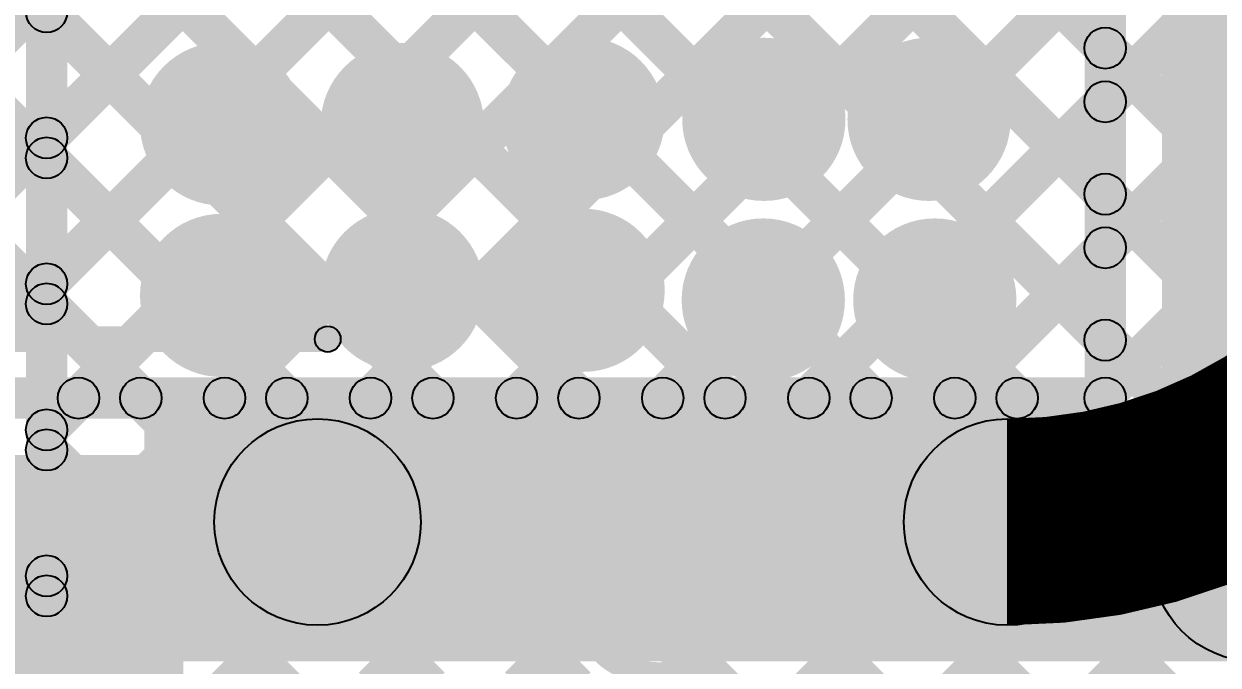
# Model space of a CAD drawing. Header units: millimetres. Extents: x -0.24 to 2.5, y 0 to 2.55.
# Drawn here: x 1.1776 to 1.4089, y 0.7433 to 0.8675 of the extents above; entities that cross this region are included whole.
import ezdxf

# ---------------------------------------------------------------- set-up
doc = ezdxf.new("R2010")
doc.units = ezdxf.units.MM
doc.header["$MEASUREMENT"] = 0
for name, color, linetype in [('BottomLayer', 5, 'Continuous'), ('BottomPaste', 16, 'Continuous'), ('BottomSolder', 6, 'Continuous'), ('TopLayer', 1, 'Continuous'), ('TopOverlay', 2, 'Continuous'), ('TopPaste', 8, 'Continuous'), ('TopSolder', 216, 'Continuous'), ('ViaHoleLayer', 16, 'Continuous')]:
    doc.layers.add(name, color=color, linetype=linetype)

# ---------------------------------------------------------------- blocks, each defined once
blk = doc.blocks.new('COM_11821_56')
at = {"layer": 'TopLayer'}
blk.add_hatch(color=1, dxfattribs=at).paths.add_polyline_path([(0.12598, 0.04331), (0.06693, 0.04331), (0.06693, 0.08268), (0.12598, 0.08268)])
at = {"layer": 'TopOverlay'}
blk.add_hatch(color=2, dxfattribs=at).paths.add_polyline_path([(-0.09843, 0.09593), (-0.09843, 0.10093), (0.09843, 0.10093), (0.09843, 0.09593)])
h = blk.add_hatch(color=2, dxfattribs=at)
edge = h.paths.add_edge_path()
edge.add_arc((0.09843, 0.09843), 0.0025, 0, 360)
at = {"layer": 'TopPaste'}
blk.add_hatch(color=8, dxfattribs=at).paths.add_polyline_path([(0.12598, 0.04331), (0.06693, 0.04331), (0.06693, 0.08268), (0.12598, 0.08268)])
at = {"layer": 'TopSolder'}
blk.add_hatch(color=216, dxfattribs=at).paths.add_polyline_path([(0.12998, 0.03931), (0.06293, 0.03931), (0.06293, 0.08668), (0.12998, 0.08668)])
at = {"layer": 'TopOverlay'}
blk.add_circle((0.09843, 0.09843), 0.0025, dxfattribs=at)
blk = doc.blocks.new('SOT_23_B_105')
at = {"layer": 'BottomLayer'}
for points in [[(-0.05354, 0.05748), (-0.02126, 0.05748), (-0.02126, 0.02126), (-0.05354, 0.02126)], [(0.02126, 0.05748), (0.05354, 0.05748), (0.05354, 0.02126), (0.02126, 0.02126)], [(-0.01614, -0.02126), (0.01614, -0.02126), (0.01614, -0.05748), (-0.01614, -0.05748)]]:
    blk.add_hatch(color=5, dxfattribs=at).paths.add_polyline_path(points)
at = {"layer": 'BottomPaste'}
for points in [[(-0.05354, 0.05748), (-0.02126, 0.05748), (-0.02126, 0.02126), (-0.05354, 0.02126)], [(0.02126, 0.05748), (0.05354, 0.05748), (0.05354, 0.02126), (0.02126, 0.02126)], [(-0.01614, -0.02126), (0.01614, -0.02126), (0.01614, -0.05748), (-0.01614, -0.05748)]]:
    blk.add_hatch(color=16, dxfattribs=at).paths.add_polyline_path(points)
at = {"layer": 'BottomSolder'}
for points in [[(-0.05754, 0.06148), (-0.01726, 0.06148), (-0.01726, 0.01726), (-0.05754, 0.01726)], [(0.01726, 0.06148), (0.05754, 0.06148), (0.05754, 0.01726), (0.01726, 0.01726)], [(-0.02014, -0.01726), (0.02014, -0.01726), (0.02014, -0.06148), (-0.02014, -0.06148)]]:
    blk.add_hatch(color=6, dxfattribs=at).paths.add_polyline_path(points)

msp = doc.modelspace()

# ---------------------------------------------------------------- hatches: boundary and pattern name
at = {"layer": 'BottomLayer'}
for points in [[(1.398, 0.744), (1.436, 0.744), (1.436, 2.182), (1.398, 2.182)], [(0.82917, 1.27355), (0.83483, 1.2792), (1.3162, 0.79783), (1.31055, 0.79217)], [(0.82917, 1.24526), (0.83483, 1.25092), (1.28792, 0.79783), (1.28226, 0.79217)], [(0.82917, 1.21698), (0.83483, 1.22263), (1.25963, 0.79783), (1.25398, 0.79217)], [(0.82917, 1.18869), (0.83483, 1.19435), (1.23135, 0.79783), (1.22569, 0.79217)], [(0.82917, 1.16041), (0.83483, 1.16607), (1.20307, 0.79783), (1.19741, 0.79217)], [(1.01283, 1.11817), (1.01849, 1.12383), (1.34449, 0.79783), (1.33883, 0.79217)], [(1.04111, 1.11817), (1.04677, 1.12383), (1.37277, 0.79783), (1.36711, 0.79217)], [(1.0694, 1.11817), (1.07506, 1.12383), (1.38983, 0.80906), (1.38417, 0.8034)], [(1.09768, 1.11817), (1.10334, 1.12383), (1.38983, 0.83734), (1.38417, 0.83168)], [(1.12597, 1.11817), (1.13162, 1.12383), (1.38983, 0.86562), (1.38417, 0.85997)], [(1.391, 0.795), (1.383, 0.795), (1.383, 1.11693), (1.391, 1.11693)], [(1.10614, 0.79217), (1.10048, 0.79783), (1.38417, 1.08152), (1.38983, 1.07586)], [(1.13442, 0.79217), (1.12877, 0.79783), (1.38417, 1.05323), (1.38983, 1.04758)], [(1.16271, 0.79217), (1.15705, 0.79783), (1.38417, 1.02495), (1.38983, 1.01929)], [(1.19099, 0.79217), (1.18534, 0.79783), (1.38417, 0.99666), (1.38983, 0.99101)], [(1.21928, 0.79217), (1.21362, 0.79783), (1.38417, 0.96838), (1.38983, 0.96272)], [(1.24756, 0.79217), (1.2419, 0.79783), (1.38417, 0.9401), (1.38983, 0.93444)], [(1.27585, 0.79217), (1.27019, 0.79783), (1.38417, 0.91181), (1.38983, 0.90615)], [(1.30413, 0.79217), (1.29847, 0.79783), (1.38417, 0.88353), (1.38983, 0.87787)], [(1.33241, 0.79217), (1.32676, 0.79783), (1.38417, 0.85524), (1.38983, 0.84959)], [(1.3607, 0.79217), (1.35504, 0.79783), (1.38417, 0.82696), (1.38983, 0.8213)], [(0.969, 0.791), (0.969, 0.799), (1.387, 0.799), (1.387, 0.791)], [(0.969, 0.744), (0.969, 0.784), (1.416, 0.784), (1.416, 0.744)]]:
    msp.add_hatch(color=5, dxfattribs=at).paths.add_polyline_path(points)
h = msp.add_hatch(color=5, dxfattribs=at)
edge = h.paths.add_edge_path()
edge.add_arc((1.387, 0.8628), 0.004, 0, 360)
h = msp.add_hatch(color=5, dxfattribs=at)
edge = h.paths.add_edge_path()
edge.add_arc((1.28589, 0.84911), 0.01181, 0, 360)
h = msp.add_hatch(color=5, dxfattribs=at)
edge = h.paths.add_edge_path()
edge.add_arc((1.32089, 0.849), 0.01181, 0, 360)
h = msp.add_hatch(color=5, dxfattribs=at)
edge = h.paths.add_edge_path()
edge.add_arc((1.35289, 0.849), 0.01181, 0, 360)
h = msp.add_hatch(color=5, dxfattribs=at)
edge = h.paths.add_edge_path()
edge.add_arc((1.21589, 0.84811), 0.01181, 0, 360)
h = msp.add_hatch(color=5, dxfattribs=at)
edge = h.paths.add_edge_path()
edge.add_arc((1.25089, 0.848), 0.01181, 0, 360)
h = msp.add_hatch(color=5, dxfattribs=at)
edge = h.paths.add_edge_path()
edge.add_arc((1.387, 0.85241), 0.004, 0, 360)
h = msp.add_hatch(color=5, dxfattribs=at)
edge = h.paths.add_edge_path()
edge.add_arc((1.387, 0.83451), 0.004, 0, 360)
h = msp.add_hatch(color=5, dxfattribs=at)
edge = h.paths.add_edge_path()
edge.add_arc((1.387, 0.82413), 0.004, 0, 360)
h = msp.add_hatch(color=5, dxfattribs=at)
edge = h.paths.add_edge_path()
edge.add_arc((1.21589, 0.81489), 0.01181, 0, 360)
h = msp.add_hatch(color=5, dxfattribs=at)
edge = h.paths.add_edge_path()
edge.add_arc((1.25089, 0.816), 0.01181, 0, 360)
h = msp.add_hatch(color=5, dxfattribs=at)
edge = h.paths.add_edge_path()
edge.add_arc((1.28589, 0.81589), 0.01181, 0, 360)
h = msp.add_hatch(color=5, dxfattribs=at)
edge = h.paths.add_edge_path()
edge.add_arc((1.32078, 0.814), 0.01181, 0, 360)
h = msp.add_hatch(color=5, dxfattribs=at)
edge = h.paths.add_edge_path()
edge.add_arc((1.354, 0.814), 0.01181, 0, 360)
h = msp.add_hatch(color=5, dxfattribs=at)
edge = h.paths.add_edge_path()
edge.add_arc((1.387, 0.80623), 0.004, 0, 360)
h = msp.add_hatch(color=5, dxfattribs=at)
edge = h.paths.add_edge_path()
edge.add_arc((1.18816, 0.795), 0.004, 0, 360)
h = msp.add_hatch(color=5, dxfattribs=at)
edge = h.paths.add_edge_path()
edge.add_arc((1.20024, 0.795), 0.004, 0, 360)
h = msp.add_hatch(color=5, dxfattribs=at)
edge = h.paths.add_edge_path()
edge.add_arc((1.21645, 0.795), 0.004, 0, 360)
h = msp.add_hatch(color=5, dxfattribs=at)
edge = h.paths.add_edge_path()
edge.add_arc((1.22852, 0.795), 0.004, 0, 360)
h = msp.add_hatch(color=5, dxfattribs=at)
edge = h.paths.add_edge_path()
edge.add_arc((1.24473, 0.795), 0.004, 0, 360)
h = msp.add_hatch(color=5, dxfattribs=at)
edge = h.paths.add_edge_path()
edge.add_arc((1.25681, 0.795), 0.004, 0, 360)
h = msp.add_hatch(color=5, dxfattribs=at)
edge = h.paths.add_edge_path()
edge.add_arc((1.27302, 0.795), 0.004, 0, 360)
h = msp.add_hatch(color=5, dxfattribs=at)
edge = h.paths.add_edge_path()
edge.add_arc((1.28509, 0.795), 0.004, 0, 360)
h = msp.add_hatch(color=5, dxfattribs=at)
edge = h.paths.add_edge_path()
edge.add_arc((1.3013, 0.795), 0.004, 0, 360)
h = msp.add_hatch(color=5, dxfattribs=at)
edge = h.paths.add_edge_path()
edge.add_arc((1.31337, 0.795), 0.004, 0, 360)
h = msp.add_hatch(color=5, dxfattribs=at)
edge = h.paths.add_edge_path()
edge.add_arc((1.32959, 0.795), 0.004, 0, 360)
h = msp.add_hatch(color=5, dxfattribs=at)
edge = h.paths.add_edge_path()
edge.add_arc((1.34166, 0.795), 0.004, 0, 360)
h = msp.add_hatch(color=5, dxfattribs=at)
edge = h.paths.add_edge_path()
edge.add_arc((1.35787, 0.795), 0.004, 0, 360)
h = msp.add_hatch(color=5, dxfattribs=at)
edge = h.paths.add_edge_path()
edge.add_arc((1.36994, 0.795), 0.004, 0, 360)
h = msp.add_hatch(color=5, dxfattribs=at)
edge = h.paths.add_edge_path()
edge.add_arc((1.387, 0.795), 0.004, 0, 360)
h = msp.add_hatch(color=5, dxfattribs=at)
edge = h.paths.add_edge_path()
edge.add_arc((1.387, 0.795), 0.004, 0, 360)
h = msp.add_hatch(color=5, dxfattribs=at)
edge = h.paths.add_edge_path()
edge.add_arc((1.416, 0.764), 0.02, 0, 360)
at = {"layer": 'BottomSolder'}
h = msp.add_hatch(color=6, dxfattribs=at)
edge = h.paths.add_edge_path()
edge.add_arc((1.21589, 0.84811), 0.01581, 0, 360)
h = msp.add_hatch(color=6, dxfattribs=at)
edge = h.paths.add_edge_path()
edge.add_arc((1.25089, 0.848), 0.01581, 0, 360)
h = msp.add_hatch(color=6, dxfattribs=at)
edge = h.paths.add_edge_path()
edge.add_arc((1.28589, 0.84911), 0.01581, 0, 360)
h = msp.add_hatch(color=6, dxfattribs=at)
edge = h.paths.add_edge_path()
edge.add_arc((1.32089, 0.849), 0.01581, 0, 360)
h = msp.add_hatch(color=6, dxfattribs=at)
edge = h.paths.add_edge_path()
edge.add_arc((1.35289, 0.849), 0.01581, 0, 360)
h = msp.add_hatch(color=6, dxfattribs=at)
edge = h.paths.add_edge_path()
edge.add_arc((1.21589, 0.81489), 0.01581, 0, 360)
h = msp.add_hatch(color=6, dxfattribs=at)
edge = h.paths.add_edge_path()
edge.add_arc((1.25089, 0.816), 0.01581, 0, 360)
h = msp.add_hatch(color=6, dxfattribs=at)
edge = h.paths.add_edge_path()
edge.add_arc((1.28589, 0.81589), 0.01581, 0, 360)
h = msp.add_hatch(color=6, dxfattribs=at)
edge = h.paths.add_edge_path()
edge.add_arc((1.32078, 0.814), 0.01581, 0, 360)
h = msp.add_hatch(color=6, dxfattribs=at)
edge = h.paths.add_edge_path()
edge.add_arc((1.354, 0.814), 0.01581, 0, 360)
at = {"layer": 'TopLayer'}
for points in [[(1.18483, 0.78601), (1.17917, 0.79166), (1.53834, 1.15083), (1.54399, 1.14517)], [(1.18483, 0.75772), (1.17917, 0.76338), (1.56662, 1.15083), (1.57228, 1.14517)], [(1.18483, 0.72944), (1.17917, 0.7351), (1.5949, 1.15083), (1.60056, 1.14517)], [(1.21953, 0.73586), (1.21387, 0.74151), (1.62319, 1.15083), (1.62885, 1.14517)], [(1.24813, 0.73617), (1.24247, 0.74183), (1.65147, 1.15083), (1.65713, 1.14517)], [(1.27641, 0.73617), (1.27076, 0.74183), (1.67976, 1.15083), (1.68541, 1.14517)], [(1.30442, 0.73589), (1.29876, 0.74155), (1.70804, 1.15083), (1.7137, 1.14517)], [(1.32992, 0.73311), (1.32426, 0.73877), (1.73633, 1.15083), (1.74198, 1.14517)], [(1.3582, 0.73311), (1.35255, 0.73877), (1.76461, 1.15083), (1.77027, 1.14517)], [(1.38649, 0.73311), (1.38083, 0.73877), (1.79289, 1.15083), (1.79855, 1.14517)], [(1.16098, 1.05487), (1.16664, 1.06053), (1.48534, 0.74183), (1.47968, 0.73617)], [(1.16098, 1.02659), (1.16664, 1.03224), (1.45706, 0.74183), (1.4514, 0.73617)], [(1.1473, 1.01199), (1.15296, 1.01764), (1.42877, 0.74183), (1.42311, 0.73617)], [(1.2614, 1.01102), (1.26706, 1.01668), (1.55091, 0.73283), (1.54525, 0.72717)], [(1.12583, 1.00517), (1.13149, 1.01083), (1.40355, 0.73877), (1.39789, 0.73311)], [(1.18483, 0.81429), (1.17917, 0.81995), (1.37005, 1.01083), (1.37571, 1.00517)], [(1.18483, 0.84258), (1.17917, 0.84823), (1.34177, 1.01083), (1.34742, 1.00517)], [(1.23897, 1.00517), (1.24462, 1.01083), (1.52262, 0.73283), (1.51697, 0.72717)], [(1.16739, 0.93533), (1.17305, 0.94098), (1.37527, 0.73877), (1.36961, 0.73311)], [(1.17903, 0.8954), (1.18469, 0.90106), (1.35109, 0.73466), (1.34543, 0.729)], [(1.186, 0.635), (1.178, 0.635), (1.178, 0.89315), (1.186, 0.89315)], [(1.17917, 0.86698), (1.18483, 0.87263), (1.3187, 0.73877), (1.31304, 0.73311)], [(1.17917, 0.83869), (1.18483, 0.84435), (1.28735, 0.74183), (1.28169, 0.73617)], [(1.17917, 0.81041), (1.18483, 0.81607), (1.25907, 0.74183), (1.25341, 0.73617)], [(1.23446, 0.75099), (1.23446, 0.79099), (1.368, 0.79099), (1.368, 0.75099)], [(1.17917, 0.78212), (1.18483, 0.78778), (1.2311, 0.74151), (1.22544, 0.73586)], [(1.17917, 0.75384), (1.18483, 0.7595), (1.20281, 0.74151), (1.19716, 0.73586)]]:
    msp.add_hatch(color=1, dxfattribs=at).paths.add_polyline_path(points)
h = msp.add_hatch(color=1, dxfattribs=at)
edge = h.paths.add_edge_path()
edge.add_arc((1.182, 0.86981), 0.004, 0, 360)
h = msp.add_hatch(color=1, dxfattribs=at)
edge = h.paths.add_edge_path()
edge.add_arc((1.28589, 0.84911), 0.01181, 0, 360)
h = msp.add_hatch(color=1, dxfattribs=at)
edge = h.paths.add_edge_path()
edge.add_arc((1.32089, 0.849), 0.01181, 0, 360)
h = msp.add_hatch(color=1, dxfattribs=at)
edge = h.paths.add_edge_path()
edge.add_arc((1.35289, 0.849), 0.01181, 0, 360)
h = msp.add_hatch(color=1, dxfattribs=at)
edge = h.paths.add_edge_path()
edge.add_arc((1.21589, 0.84811), 0.01181, 0, 360)
h = msp.add_hatch(color=1, dxfattribs=at)
edge = h.paths.add_edge_path()
edge.add_arc((1.25089, 0.848), 0.01181, 0, 360)
h = msp.add_hatch(color=1, dxfattribs=at)
edge = h.paths.add_edge_path()
edge.add_arc((1.182, 0.8454), 0.004, 0, 360)
h = msp.add_hatch(color=1, dxfattribs=at)
edge = h.paths.add_edge_path()
edge.add_arc((1.182, 0.84152), 0.004, 0, 360)
h = msp.add_hatch(color=1, dxfattribs=at)
edge = h.paths.add_edge_path()
edge.add_arc((1.21589, 0.81489), 0.01181, 0, 360)
h = msp.add_hatch(color=1, dxfattribs=at)
edge = h.paths.add_edge_path()
edge.add_arc((1.25089, 0.816), 0.01181, 0, 360)
h = msp.add_hatch(color=1, dxfattribs=at)
edge = h.paths.add_edge_path()
edge.add_arc((1.28589, 0.81589), 0.01181, 0, 360)
h = msp.add_hatch(color=1, dxfattribs=at)
edge = h.paths.add_edge_path()
edge.add_arc((1.32078, 0.814), 0.01181, 0, 360)
h = msp.add_hatch(color=1, dxfattribs=at)
edge = h.paths.add_edge_path()
edge.add_arc((1.354, 0.814), 0.01181, 0, 360)
h = msp.add_hatch(color=1, dxfattribs=at)
edge = h.paths.add_edge_path()
edge.add_arc((1.182, 0.81712), 0.004, 0, 360)
h = msp.add_hatch(color=1, dxfattribs=at)
edge = h.paths.add_edge_path()
edge.add_arc((1.182, 0.81324), 0.004, 0, 360)
h = msp.add_hatch(color=1, dxfattribs=at)
edge = h.paths.add_edge_path()
edge.add_arc((1.182, 0.78884), 0.004, 0, 360)
h = msp.add_hatch(color=1, dxfattribs=at)
edge = h.paths.add_edge_path()
edge.add_arc((1.23446, 0.77099), 0.02, 0, 360)
h = msp.add_hatch(color=1, dxfattribs=at)
edge = h.paths.add_edge_path()
edge.add_arc((1.368, 0.77099), 0.02, 0, 360)
h = msp.add_hatch(color=1, dxfattribs=at)
edge = h.paths.add_edge_path()
edge.add_arc((1.368, 0.77099), 0.02, 0, 360)
h = msp.add_hatch(color=1, dxfattribs=at)
edge = h.paths.add_edge_path()
edge.add_arc((1.182, 0.78495), 0.004, 0, 360)
h = msp.add_hatch(color=1, dxfattribs=at)
edge = h.paths.add_edge_path()
edge.add_arc((1.182, 0.76055), 0.004, 0, 360)
h = msp.add_hatch(color=1, dxfattribs=at)
edge = h.paths.add_edge_path()
edge.add_arc((1.182, 0.75667), 0.004, 0, 360)
at = {"layer": 'TopSolder'}
h = msp.add_hatch(color=216, dxfattribs=at)
edge = h.paths.add_edge_path()
edge.add_arc((1.21589, 0.84811), 0.01581, 0, 360)
h = msp.add_hatch(color=216, dxfattribs=at)
edge = h.paths.add_edge_path()
edge.add_arc((1.25089, 0.848), 0.01581, 0, 360)
h = msp.add_hatch(color=216, dxfattribs=at)
edge = h.paths.add_edge_path()
edge.add_arc((1.28589, 0.84911), 0.01581, 0, 360)
h = msp.add_hatch(color=216, dxfattribs=at)
edge = h.paths.add_edge_path()
edge.add_arc((1.32089, 0.849), 0.01581, 0, 360)
h = msp.add_hatch(color=216, dxfattribs=at)
edge = h.paths.add_edge_path()
edge.add_arc((1.35289, 0.849), 0.01581, 0, 360)
h = msp.add_hatch(color=216, dxfattribs=at)
edge = h.paths.add_edge_path()
edge.add_arc((1.21589, 0.81489), 0.01581, 0, 360)
h = msp.add_hatch(color=216, dxfattribs=at)
edge = h.paths.add_edge_path()
edge.add_arc((1.25089, 0.816), 0.01581, 0, 360)
h = msp.add_hatch(color=216, dxfattribs=at)
edge = h.paths.add_edge_path()
edge.add_arc((1.28589, 0.81589), 0.01581, 0, 360)
h = msp.add_hatch(color=216, dxfattribs=at)
edge = h.paths.add_edge_path()
edge.add_arc((1.32078, 0.814), 0.01581, 0, 360)
h = msp.add_hatch(color=216, dxfattribs=at)
edge = h.paths.add_edge_path()
edge.add_arc((1.354, 0.814), 0.01581, 0, 360)
at = {"layer": 'ViaHoleLayer'}
h = msp.add_hatch(color=16, dxfattribs=at)
edge = h.paths.add_edge_path()
edge.add_arc((1.21589, 0.84811), 0.00787, 0, 360)
h = msp.add_hatch(color=16, dxfattribs=at)
edge = h.paths.add_edge_path()
edge.add_arc((1.25089, 0.848), 0.00787, 0, 360)
h = msp.add_hatch(color=16, dxfattribs=at)
edge = h.paths.add_edge_path()
edge.add_arc((1.28589, 0.84911), 0.00787, 0, 360)
h = msp.add_hatch(color=16, dxfattribs=at)
edge = h.paths.add_edge_path()
edge.add_arc((1.32089, 0.849), 0.00787, 0, 360)
h = msp.add_hatch(color=16, dxfattribs=at)
edge = h.paths.add_edge_path()
edge.add_arc((1.35289, 0.849), 0.00787, 0, 360)
h = msp.add_hatch(color=16, dxfattribs=at)
edge = h.paths.add_edge_path()
edge.add_arc((1.25089, 0.816), 0.00787, 0, 360)
h = msp.add_hatch(color=16, dxfattribs=at)
edge = h.paths.add_edge_path()
edge.add_arc((1.28589, 0.81589), 0.00787, 0, 360)
h = msp.add_hatch(color=16, dxfattribs=at)
edge = h.paths.add_edge_path()
edge.add_arc((1.21589, 0.81489), 0.00787, 0, 360)
h = msp.add_hatch(color=16, dxfattribs=at)
edge = h.paths.add_edge_path()
edge.add_arc((1.32078, 0.814), 0.00787, 0, 360)
h = msp.add_hatch(color=16, dxfattribs=at)
edge = h.paths.add_edge_path()
edge.add_arc((1.354, 0.814), 0.00787, 0, 360)

# ---------------------------------------------------------------- linework, layer by layer
at = {"layer": 'BottomLayer'}
for centre, radius in [((1.387, 0.8628), 0.004), ((1.387, 0.85241), 0.004), ((1.387, 0.83451), 0.004), ((1.387, 0.82413), 0.004), ((1.387, 0.80623), 0.004), ((1.18816, 0.795), 0.004), ((1.20024, 0.795), 0.004), ((1.21645, 0.795), 0.004), ((1.22852, 0.795), 0.004), ((1.24473, 0.795), 0.004), ((1.25681, 0.795), 0.004), ((1.27302, 0.795), 0.004), ((1.28509, 0.795), 0.004), ((1.3013, 0.795), 0.004), ((1.31337, 0.795), 0.004), ((1.32959, 0.795), 0.004), ((1.34166, 0.795), 0.004), ((1.35787, 0.795), 0.004), ((1.36994, 0.795), 0.004), ((1.387, 0.795), 0.004), ((1.387, 0.795), 0.004), ((1.416, 0.764), 0.02)]:
    msp.add_circle(centre, radius, dxfattribs=at)
at = {"layer": 'TopLayer', "const_width": 0.04}
msp.add_lwpolyline([(1.468, 0.87099, -0.414214), (1.368, 0.77099)], format="xyb", dxfattribs=at)
at = {"layer": 'TopLayer'}
for centre, radius in [((1.182, 0.86981), 0.004), ((1.182, 0.8454), 0.004), ((1.182, 0.84152), 0.004), ((1.182, 0.81712), 0.004), ((1.182, 0.81324), 0.004), ((1.182, 0.78884), 0.004), ((1.23446, 0.77099), 0.02), ((1.368, 0.77099), 0.02), ((1.368, 0.77099), 0.02), ((1.182, 0.78495), 0.004), ((1.182, 0.76055), 0.004), ((1.182, 0.75667), 0.004)]:
    msp.add_circle(centre, radius, dxfattribs=at)

# ---------------------------------------------------------------- block references
msp.add_blockref('COM_11821_56', (1.138, 0.708))
at = {"rotation": 270}
msp.add_blockref('SOT_23_B_105', (1.147, 0.724), dxfattribs=at)

# ---------------------------------------------------------------- texts
at = {"layer": 'TopOverlay'}
msp.add_text('Q7', height=0.04, dxfattribs=at).set_placement((1.28, 0.74))

doc.saveas('drawing.dxf')
